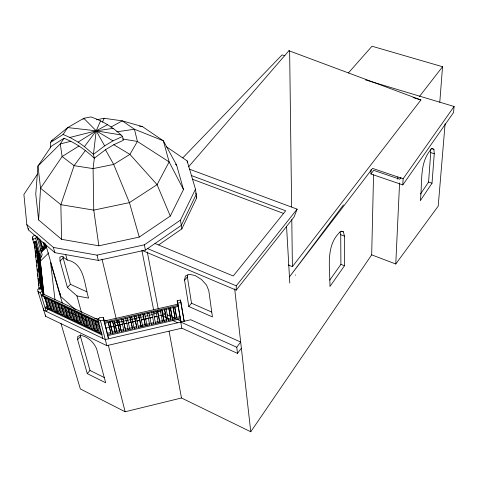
<?xml version="1.0" encoding="UTF-8"?>
<svg xmlns="http://www.w3.org/2000/svg" width="478" height="478" viewBox="0 0 478 478"><rect width="100%" height="100%" fill="white"/><g stroke="black" fill="none" stroke-linecap="round" stroke-linejoin="round"><path stroke-width="0.72" d="M142.253 250.502L236.216 290.146L236.263 285.832L297.125 209.143L189.39 169.158M365.586 79.946L454.1 106.486L453.556 112.521L402.799 184.902L370.94 173.998L371.036 169.582M60.951 323.486L80.34 388.943L125.146 411.755L181.491 397.983L250.771 431.777L371.681 254.858L373.551 174.793M86.912 291.837L70.427 284.32L63.162 257.935L63.21 256.519M397.708 179.119L397.81 176.89M371.681 254.858L395.766 263.999L399.578 182.943M402.799 184.902L403.109 178.766L454.1 106.486M77.615 339.637L77.8 336.422L80.477 335.275C87.695 336.637 93.796 342.146 96.622 348.832L105.668 382.8L87.259 373.611L77.615 339.637L80.471 336.464L80.591 334.534M98.862 245.806L61.566 239.317L38.616 219.958L40.564 188.242L37.965 166.045L51.337 146.214L64.028 138.285C75.399 142.743 85.443 149.889 94.309 158.206L93.096 168.609L93.76 210.123L98.862 245.806L139.241 237.076L170.293 216.062L183.492 189.545L176.615 165.089L163.368 140.819L142.438 126.598L122.254 120.85L104.138 118.287L96.514 119.781M420.455 194.068L428.581 182.04L430.738 152.602L430.475 149.668M432.022 183.199L434.269 153.749L433.899 149.345L432.022 148.383C418.585 161.94 422.725 183.582 420.281 200.688L432.022 183.199L428.581 182.04M439.784 102.238L442.544 66.723L372.015 46.223L348.378 72.961M445.108 123.748L438.212 206.143L395.766 263.999M184.562 280.222L185.38 276.015L189.234 274.282L195.12 275.531L201.441 279.457L206.454 284.984L208.778 290.588L212.429 316.92L188.798 306.518L184.562 280.222L187.358 276.923L187.776 274.82M297.125 209.143L294.131 216.869L236.216 290.146M39.979 257.385L41.168 257.128L42.172 254.786L36.896 236.885M102.471 122.141L104.138 118.287M100.553 120.874L96.209 130.817L84.451 146.632L93.443 154.334L94.309 158.206L105.465 149.745L113.776 144.714L123.366 140.299L122.613 136.439C113.585 127.668 102.776 120.928 90.826 116.925L83.793 118.293L67.703 127.584L51.618 140.747L50.393 142.552L50.59 147.744M41.168 257.128L35.647 238.504L36.687 236.168M158.702 244.879L181.843 228.896L196.679 197.91L195.478 189.18L187.137 160.907L166.278 146.662M37.505 174.082L23.9 194.421L26.84 224.642L53.393 247.431L97.034 255.133L144.356 244.832L180.475 220.119L195.478 189.18M64.028 138.285L60.264 143.944L37.965 166.045L35.748 194.056L38.616 219.958M50.393 142.552L63.09 134.467L67.703 127.584L96.209 130.817L121.042 134.981M344.501 265.756L329.951 286.459C330.101 268.343 325.118 245.13 340.665 231.43L343.407 231.836L344.417 236.084L344.501 265.756L340.91 264.364L340.724 234.698L340.037 231.866M329.748 280.144L340.91 264.364M401.048 177.398L399.757 179.226L373.659 170.341L370.94 173.998M85.341 150.504L74.096 165.669L60.867 204.692L61.566 239.317M48.182 309.224L46.139 311.363L40.391 292.679L42.482 290.534L40.917 288.515L37.72 289.22L37.953 291.538L45.625 316.293L106.827 345.642L181.819 328.177L237.494 353.373L241.36 348.175M237.494 353.373L236.771 347.243L240.673 342.039L190.728 319.746L105.274 339.553L43.743 310.222L43.558 308.483M82.963 119.398L83.793 118.293L96.209 130.817L112.987 140.843L122.613 136.439M343.413 204.966L289.447 276.893L372.565 168.393L403.109 178.766M288.27 264.961L292.399 266.652L420.891 99.968L288.915 50.722L188.523 166.882M419.397 96.568L442.544 66.723M188.798 306.518L191.511 303.219L187.358 276.923M87.259 373.611L89.984 370.456L80.471 336.464M97.96 321.855L100.499 331.726L99.502 332.855L96.58 321.58M94.507 320.236L97.082 330.107L96.078 331.23L93.126 319.955M91.065 318.623L93.67 328.488L92.666 329.611L89.679 318.336M94.835 323.361L95.821 322.262M97.787 320.069L98.773 318.969M84.224 315.414L86.888 325.273L85.879 326.39L82.819 315.122M80.818 313.813L83.513 323.678L82.503 324.789L79.414 313.52M77.43 312.224L80.149 322.082L79.139 323.194L76.014 311.925M74.048 310.64L76.803 320.499L75.787 321.598L72.632 310.336M70.684 309.057L73.463 318.916L72.453 320.015L69.256 308.752M67.332 307.485L70.135 317.338L69.125 318.438L65.898 307.175M63.986 305.914L66.824 315.773L65.809 316.86L62.552 305.603M54.032 301.248L56.948 311.094L55.932 312.176L52.574 300.919M47.453 298.158L50.429 307.999L49.401 309.075L45.99 297.83M67.416 287.475L60.049 261.09L59.834 257.188L61.991 256.298L67.273 260.032C84.875 263.486 84.218 284.649 88.603 298.111L76.958 295.924L67.416 287.475L70.427 284.32M101.892 334.893L45.87 308.274L45.553 307.252L46.581 306.177L47.902 306.804M182.853 157.8L282.068 54.898L284.924 55.753M99.406 322.907L42.1 296.002L41.777 294.956L42.823 293.88L100.505 320.816L103.786 320.063L103.379 317.601L99.944 317.332L97.906 319.597L102.722 338.334M60.049 261.09L63.162 257.935M39.782 261.753L48.744 252.85M40.857 251.99L46.635 246.29M41.508 252.205L46.814 246.971M40.487 249.414L41.544 248.375L38.67 238.57M43.647 247.921L42.518 247.419L44.149 245.817L43.134 242.316M42.387 248.865L43.982 247.293M40.552 250.968L45.279 246.319L44.263 242.818M37.678 239.341L38.969 238.086M36.328 237.691L37.398 236.658M36.937 238.713L38.007 237.68M35.091 247.425L32.612 239.149L32.402 237.076L34.392 235.164L35.539 235.666M112.987 140.843L104.646 145.868L93.443 154.334L96.209 130.817L107.604 124.615M156.27 312.791L154.466 314.118L154.036 311.919M157.465 311.907L158.666 311.029L160.65 311.919M26.84 224.642L28.411 229.87L54.868 252.689L98.313 260.408L145.384 250.119L181.299 225.401L196.201 194.438L195.783 193.01M63.09 134.467L69.872 137.461L78.129 142.103L96.209 130.817L113.095 128.385M79.031 145.969L62.116 156.539L40.564 188.242L60.867 204.692L93.76 210.123L129.43 202.624L157.083 184.657L169.128 161.905L163.368 140.819L134.455 129.233L122.254 120.85L110.92 127.082M51.618 140.747L52.891 140.012M69.872 137.461L96.209 130.817L104.646 145.868M70.792 141.303L60.264 143.944L62.116 156.539L74.096 165.669L93.096 168.609L113.68 164.42L129.926 154.376L137.407 141.452L134.455 129.233L116.817 131.814M110.8 332.563L111.01 333.787L107.484 334.606L107.281 333.375L110.8 332.563L108.363 322.686M115.12 331.565L115.335 332.79L112.617 333.417L112.408 332.192L115.12 331.565L112.724 321.688M119.434 330.567L119.649 331.792L116.943 332.419L116.728 331.194L119.434 330.567L117.086 320.69M121.257 331.421L121.036 330.196L123.736 329.575L123.963 330.794L121.257 331.421L118.592 320.129M125.565 330.429L125.338 329.205L128.038 328.583L128.265 329.802L125.565 330.429L122.954 319.131M132.334 327.591L129.64 328.213L129.867 329.432L132.567 328.81L129.968 316.992M136.624 326.599L133.93 327.221L134.163 328.44L136.863 327.818L134.306 316M142.958 314.016L145.181 324.622L138.214 326.229L138.459 327.448L149.704 324.849L147.278 313.03M146.77 324.257L149.453 323.636L149.704 324.849M159.556 321.306L162.227 320.69L162.496 321.891L159.819 322.513L157.495 310.688M164.635 309.577L166.744 320.911L164.074 321.527L163.805 320.326L166.469 319.71L164.623 309.792M168.907 308.812L170.712 318.73L168.047 319.346L168.322 320.547L170.987 319.931L168.931 308.597M173.221 307.611L175.229 318.951L172.564 319.567L172.289 318.366L174.948 317.75L173.185 307.832M153.976 323.863L153.713 322.65L151.036 323.271L151.293 324.478L153.976 323.863L151.592 312.038M158.236 322.877L157.973 321.67L155.296 322.286L155.559 323.492L158.236 322.877L156.025 311.554M174.775 307.468L176.519 317.386L179.961 316.591L180.248 317.786L176.806 318.587L174.811 307.246M107.741 335.634L180.427 318.82L180.248 317.786M180.433 319.603L181.013 321.993L177.774 303.154L180.971 302.425L180.385 300.035L177.195 300.758L177.816 304.384M178.115 305.388L104.389 322.268L104.186 321.037L177.828 304.193L178.115 305.388L178.3 306.446L104.652 323.325M114.254 322.124L117.146 322.68L139.397 317.571M140.831 317.243L143.705 316.585M145.139 316.257L148.007 315.6M149.441 315.265L152.315 314.608M106.23 328.016L114.063 326.217M114.78 326.05L118.371 325.225M119.805 324.897L122.673 324.239M124.107 323.905L126.981 323.248M128.415 322.919L131.283 322.256M132.717 321.927L135.591 321.264M137.025 320.935L139.893 320.278M141.327 319.949L144.195 319.286M145.635 318.957L148.503 318.294M149.937 317.966L152.805 317.308M154.245 316.974L157.113 316.317M158.517 315.994L161.265 315.361M162.598 315.056L165.932 314.291L161.97 312.51M114.869 326.062L118.502 325.225M119.954 324.891L122.864 324.227M124.322 323.893L127.226 323.224M128.684 322.889L130.864 322.387M132.316 322.053L135.226 321.383M136.678 321.049L139.588 320.38M141.04 320.045L143.95 319.376M145.408 319.041L148.311 318.372M149.769 318.037L152.679 317.368M154.131 317.034L157.041 316.364M42.136 289.31L43.163 289.076L39.752 277.838M41.18 280.353L42.201 280.126L38.808 268.893L37.254 269.234L37.451 271.092M38.365 253.932L39.363 253.716L39.668 254.744L43.952 294.508M38.718 257.26L39.722 257.045L36.382 245.835L34.864 246.158L35.157 248.978M32.612 239.149L35.647 238.504M39.082 288.909L34.207 241.784L35.725 241.462L40.917 288.885M139.546 126.186L142.438 126.598M122.511 138.961L137.407 141.452L169.128 161.905L183.492 189.545M94.716 318.36L99.06 319.196M104.12 320.17L107.018 320.726M110.633 321.425L112.808 321.843M288.909 50.722L289.632 50.943L291.634 206.944M413.046 97.542L420.891 99.968M431.054 148.431L433.899 149.345M430.738 152.602L434.269 153.749M341.549 231.143L343.407 231.836M191.248 175.486L285.665 210.792L233.24 275.991L155.015 243.487M340.724 234.698L344.417 236.084M192.431 179.208L283.777 213.517M147.583 248.602L236.263 285.832M191.511 303.219L211.73 312.074M44.149 245.817L45.279 246.319M41.544 248.375L42.679 248.877L39.811 239.072M167.288 314.9L170.682 316.424M172.038 317.034L174.751 318.252M176.788 319.167L180.857 320.995M236.771 347.243L180.768 322.053L181.819 328.177M162.586 315.958L165.89 317.446M167.21 318.043L169.194 318.94M172.498 320.427L177.786 322.811M37.953 291.538L40.391 292.679M41.777 294.956L98.462 321.533M58.37 306.966L59.714 307.599M61.734 308.549L63.078 309.182M65.098 310.132L66.442 310.766M67.786 311.405L69.8 312.355M71.144 312.988L73.164 313.938M74.508 314.572L76.528 315.522M77.872 316.155L79.886 317.105M81.23 317.739L83.25 318.689M84.594 319.322L86.614 320.272M95.349 324.389L96.693 325.022M98.713 325.978L100.057 326.611M50.429 307.999L51.451 308.483M56.948 311.094L57.981 311.578M66.824 315.773L67.864 316.263M70.135 317.338L71.18 317.834M73.463 318.916L74.508 319.412M76.803 320.499L77.854 320.995M80.149 322.082L81.206 322.584M83.513 323.678L84.57 324.18M86.888 325.273L87.946 325.781M93.67 328.488L94.74 328.995M97.082 330.107L98.151 330.615M100.499 331.726L101.617 332.258M75.9 320.959L77.926 321.921M45.553 307.252L102.298 334.182M89.984 370.456L104.431 377.632M113.776 144.714L129.926 154.376L157.083 184.657L170.293 216.062M175.396 164.247L176.615 165.089M78.129 142.103L84.451 146.632M45.464 243.708L60.664 296.42L75.345 309.63M80.782 314.524L82.413 315.988M105.465 149.745L113.68 164.42L129.43 202.624L139.241 237.076M38.36 291.293L39.005 293.373M39.949 279.732L43.373 290.977M40.068 280.855L43.492 292.1M44.765 297.256L48.194 308.501M40.391 283.896L43.749 294.687M44.382 296.766L47.549 307.145M40.588 285.814L43.378 294.95M40.714 286.955L41.568 289.764M39.005 270.751L42.405 281.99M39.124 271.857L42.524 283.096M39.316 273.727L42.721 284.966M39.435 274.838L42.841 286.077M39.632 276.72L43.044 287.959M38.079 261.938L41.455 273.165M49.276 299.371L52.658 310.622L53.685 309.547L50.734 299.7M35.748 254.678L36.173 256.083M38.192 263.019L41.574 274.252M38.383 264.854L41.771 276.087M38.497 265.947L41.885 277.18M38.694 267.794L42.088 279.027M48.051 298.798L51.445 310.049M34.207 241.784L34.637 243.971M36.979 251.494L40.331 262.715M32.402 237.076L33.227 239.837M34.052 242.591L34.673 244.658M51.349 300.345L54.713 311.596M37.165 253.286L40.522 264.507M37.278 254.35L40.636 265.571M37.469 256.148L40.833 267.375M37.583 257.224L40.947 268.445M37.774 259.034L41.144 270.261M37.887 260.11L41.257 271.343M36.274 244.79L39.608 255.999M36.567 247.604L39.913 258.819M36.681 248.656L40.027 259.871M36.866 250.436L40.218 261.651M55.89 302.478L59.212 313.729L60.228 312.648L57.336 302.795M54.653 301.899L57.987 313.15M196.261 196.488L196.679 197.91M57.975 303.458L61.274 314.715M59.212 304.038L62.504 315.295L63.52 314.207L60.658 304.355M40.469 240.416L42.518 247.419M61.309 305.018L64.578 316.281M62.295 303.094L50.56 262.464L54.988 299.837M64.65 306.589L67.888 317.852M68.007 308.167L71.21 319.429M71.377 309.744L74.544 321.013M53.393 247.431L54.868 252.689M74.753 311.333L77.89 322.602M78.147 312.923L81.254 324.192M65.665 254.398L67.195 260.014M76.958 295.924L81.439 312.409M81.553 314.524L84.624 325.793M86.243 316.723L89.267 327.998L90.27 326.88L87.641 317.016M84.97 316.125L88.006 327.4M88.4 317.739L91.4 329.007M91.842 319.352L94.805 330.627M95.295 320.971L98.229 332.252M100.505 320.816L106.827 345.642M108.303 345.158L125.146 411.755M103.379 317.601L104.282 321.21M104.646 322.65L107.538 334.188M107.281 333.375L107.538 334.403M103.786 320.063L108.488 338.806L108.082 336.351M108.219 322.507L111.01 333.787M109.815 321.61L112.408 332.192M109.85 322.13L112.617 333.417M177.195 300.758L177.774 303.154M97.034 255.133L98.313 260.408M112.599 321.503L115.335 332.79M114.35 321.318L116.728 331.194M114.224 321.132L116.943 332.419M102.005 259.034L116.118 318.342M116.632 320.511L117.146 322.68M174.948 317.75L175.229 318.951M116.967 320.499L119.649 331.792M118.705 320.314L121.036 330.196M121.275 318.981L123.963 330.794M170.712 318.73L170.987 319.931M123.055 319.322L125.338 329.205M166.469 319.71L166.744 320.911M125.624 317.99L128.265 329.802M127.309 318.133L129.867 329.432M130.04 317.506L132.567 328.81M131.581 316.621L134.163 328.44M134.39 316.508L136.863 327.818M135.913 315.629L138.459 327.448M138.632 315.008L141.147 326.827L138.728 315.516M140.245 314.638L142.743 326.456L142.498 325.243M143.059 314.524L145.431 325.835L145.181 324.622M144.565 313.652L147.021 325.47M148.885 312.66L151.293 324.478M153.193 311.674L155.559 323.492M141.876 250.406L153.599 309.72M147.302 252.037L158.248 308.842M157.626 311.184L159.819 322.513M144.356 244.832L145.384 250.119M160.333 310.563L162.496 321.891M161.934 310.198L164.074 321.527M161.797 309.702L163.805 320.326M169.069 331.176L181.491 397.983M166.087 308.722L168.322 320.547M170.526 308.226L172.564 319.567M170.371 307.736L172.289 318.366M178.067 305.836L179.937 316.705M180.971 302.425L184.149 321.27L180.385 300.035M180.475 220.119L181.843 228.896M187.137 160.907L187.412 162.861M60.306 293.51L60.664 296.42M55.424 303.5L55.681 305.699M234.692 288.909L250.771 431.777M44.191 296.719L44.346 298.194M39.363 253.716L43.695 294.006L40.272 282.761L38.694 283.113L38.945 285.521M45.488 315.014L45.625 316.293M35.725 241.462L40.744 289.292M35.342 250.765L35.641 253.615M35.808 255.282L36.047 257.552M36.346 260.444L36.537 262.273M36.836 265.194L36.949 266.282M37.756 274.067L38.001 276.433M38.18 278.184L38.497 281.201M39.13 287.302L39.327 289.238M28.262 228.394L28.411 229.87M286.573 226.656L289.799 283.06M295.595 274.868L295.613 275.25M291.795 219.629L292.399 266.652"/></g></svg>
